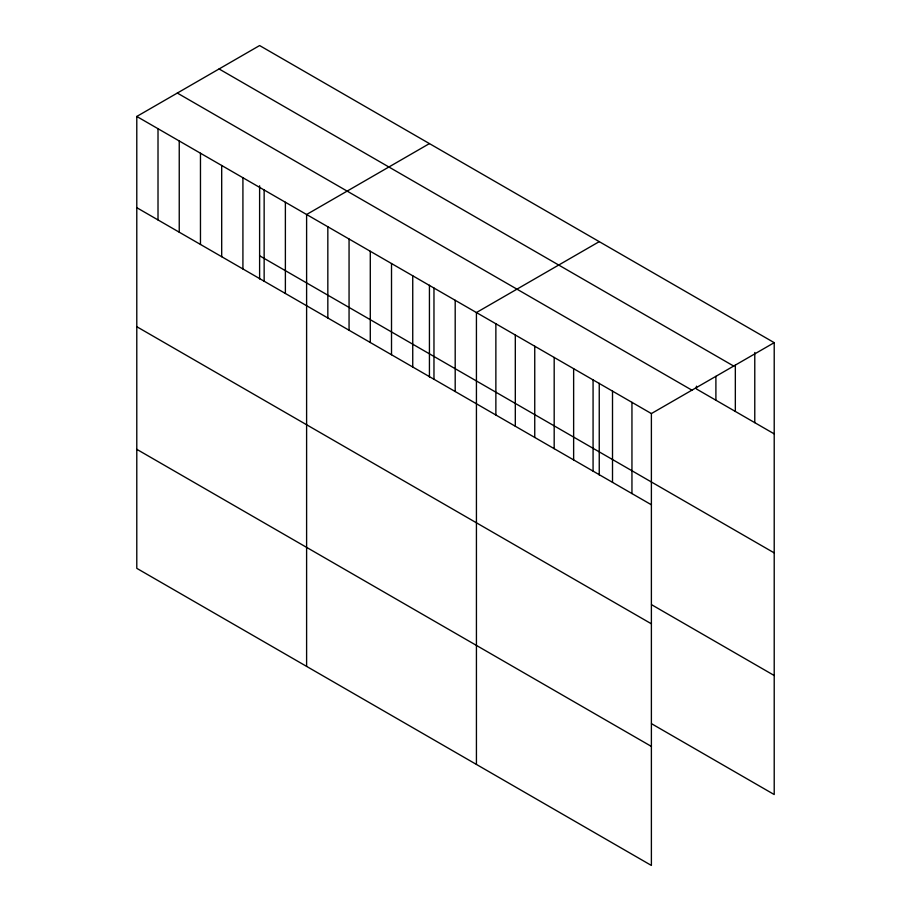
<?xml version="1.0" encoding="UTF-8"?>
<svg xmlns="http://www.w3.org/2000/svg" width="911" height="911" viewBox="0 0 911 911"><rect width="100%" height="100%" fill="white"/><g stroke="black" fill="none" stroke-linecap="round" stroke-linejoin="round"><path stroke-width="1.37" d="M136.787 116.46L651.388 413.571L651.388 865.45L136.787 568.339L136.787 116.46L259.612 45.55L774.213 342.661L774.213 794.54L651.502 723.687M429.434 143.596L306.608 214.506L306.608 666.385M599.244 241.643L476.43 312.553L476.43 764.431M651.388 413.571L774.213 342.661M219.073 68.951L733.685 366.063M774.213 433.887L696.448 388.986L696.448 386.173M177.315 93.059L691.927 390.17M259.612 255.786L774.213 552.897M136.787 207.685L651.388 504.796M651.502 604.665L774.213 675.518M136.787 326.707L651.388 623.807M136.787 449.328L651.388 746.428M754.775 352.489L754.775 422.658M735.336 365.117L735.336 411.43M715.898 376.345L715.898 400.214M631.949 402.343L631.949 493.568M612.511 391.115L612.511 482.34M599.244 383.269L599.244 475.041M593.072 379.898L593.072 471.124M573.634 368.67L573.634 459.896M554.184 357.454L554.184 448.667M534.746 346.226L534.746 437.451M515.307 334.997L515.307 426.223M495.869 323.781L495.869 415.006M455.193 300.3L455.193 391.525M433.966 288.035L433.966 379.261M429.434 285.223L429.434 376.995M412.74 275.782L412.74 367.008M391.514 263.53L391.514 354.755M370.287 251.277L370.287 342.502M349.061 239.024L349.061 330.237M327.835 226.759L327.835 317.985M285.382 202.253L285.382 293.479M264.144 190L264.144 281.226M259.612 185.787L259.612 278.948M242.918 177.736L242.918 268.961M221.692 165.483L221.692 256.708M200.466 153.23L200.466 244.455M179.239 140.977L179.239 232.203M158.013 128.713L158.013 219.938"/></g></svg>
